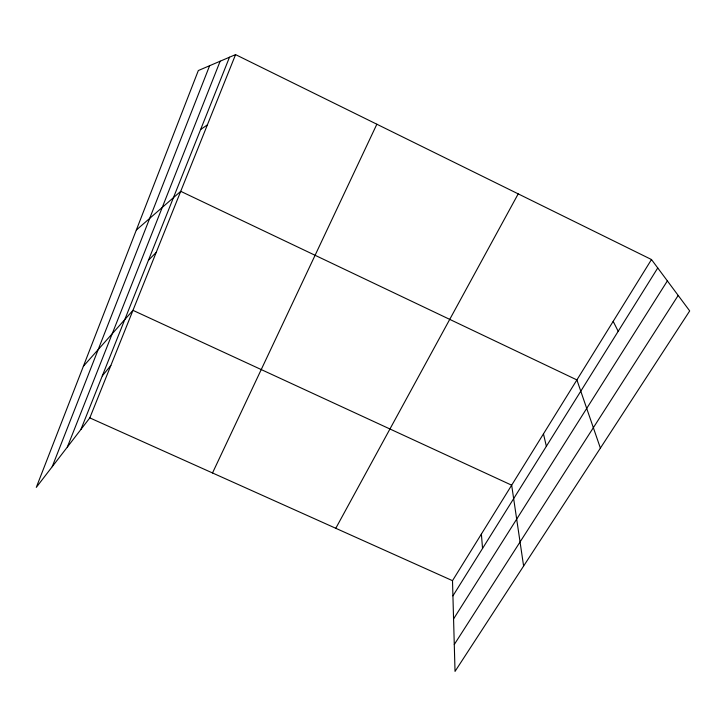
<?xml version="1.0" encoding="UTF-8"?>
<svg xmlns="http://www.w3.org/2000/svg" width="726" height="726" viewBox="0 0 726 726"><rect width="100%" height="100%" fill="white"/><g stroke="black" fill="none" stroke-linecap="round" stroke-linejoin="round"><path stroke-width="1.09" d="M52.208 466.718L209.614 65.712M67.327 447.098L220.159 61.202M80.904 429.474L229.498 57.209M235.569 54.613L198.334 70.54L36.3 487.373L89.815 417.895L235.569 54.613L651.485 259.536L689.7 310.919L455.03 671.387L452.498 580.673L651.485 259.536M212.509 472.962L376.848 124.228M335.784 528.292L518.201 193.869M452.924 595.865L657.747 267.967M453.568 618.924L667.366 280.898M454.276 644.525L678.184 295.437M102.275 375.932L110.86 365.45M83.363 366.294L132.967 310.347L511.667 485.186L523.609 566.044M148.44 260.271L156.226 252.376M136.334 230.033L180.72 191.319L576.898 379.916L600.384 448.114M200.648 129.491L207.373 124.899M89.815 417.895L452.498 580.673M613.18 321.355L618.189 331.292M543.465 433.867L546.36 446.29M481.383 534.064L482.545 548.439"/></g></svg>
